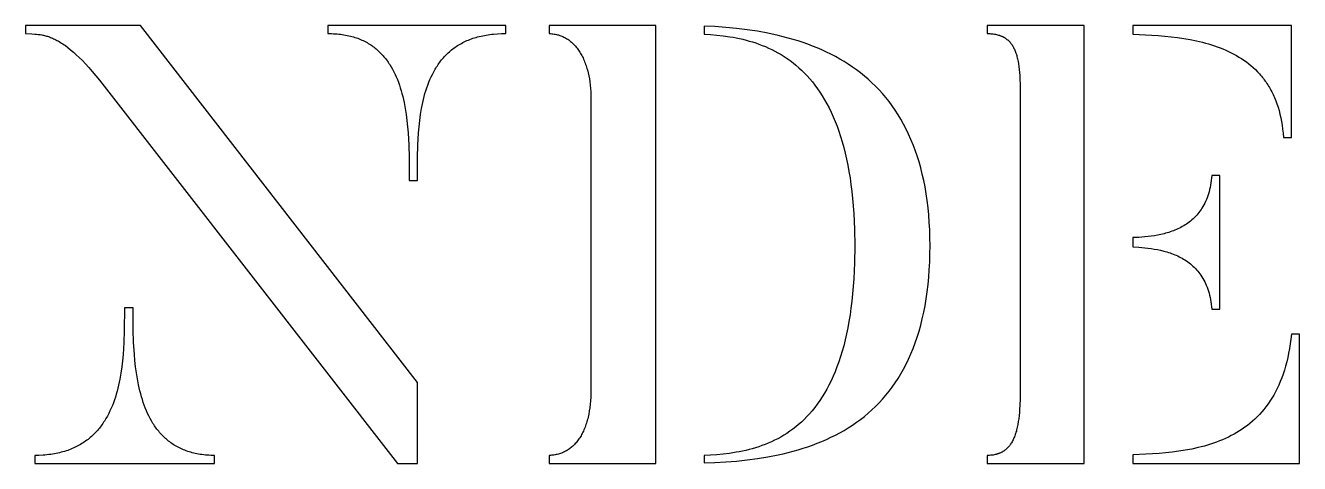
# Model space of a CAD drawing. Header units: millimetres. Extents: x 3735 to 5333, y 3252 to 4770.
# Drawn here: x 5190.45 to 5234.09, y 3468.84 to 3483.84 of the extents above; entities that cross this region are included whole.
import ezdxf

# ---------------------------------------------------------------- set-up
doc = ezdxf.new("R2010")
doc.units = ezdxf.units.MM
doc.layers.add('MASHARAB', color=6, linetype='Continuous', true_color=0xff00ff)

msp = doc.modelspace()

# ---------------------------------------------------------------- linework, layer by layer
at = {"layer": 'MASHARAB'}
for points in [[(5192.99, 3481.97), (5203.196, 3468.845), (5203.878, 3468.845), (5203.878, 3471.615), (5194.397, 3483.845), (5190.455, 3483.845), (5190.455, 3483.568), (5190.667, 3483.557), (5190.778, 3483.551), (5190.835, 3483.546), (5190.893, 3483.54), (5190.953, 3483.532), (5191.014, 3483.522), (5191.045, 3483.516), (5191.076, 3483.509), (5191.108, 3483.501), (5191.141, 3483.493), (5191.174, 3483.484), (5191.207, 3483.474), (5191.241, 3483.463), (5191.276, 3483.451), (5191.311, 3483.438), (5191.346, 3483.424), (5191.382, 3483.408), (5191.419, 3483.392), (5191.456, 3483.374), (5191.494, 3483.356), (5191.532, 3483.335), (5191.572, 3483.314), (5191.611, 3483.291), (5191.652, 3483.267), (5191.693, 3483.241), (5191.735, 3483.213), (5191.777, 3483.184), (5191.821, 3483.154), (5191.91, 3483.087), (5192.001, 3483.014), (5192.097, 3482.933), (5192.195, 3482.844), (5192.297, 3482.747), (5192.403, 3482.641), (5192.513, 3482.526), (5192.626, 3482.402), (5192.743, 3482.268), (5192.865, 3482.124)], [(5206.904, 3483.568), (5206.904, 3483.845), (5200.81, 3483.845), (5200.81, 3483.568), (5200.94, 3483.567), (5201.003, 3483.564), (5201.065, 3483.561), (5201.127, 3483.556), (5201.187, 3483.551), (5201.246, 3483.544), (5201.305, 3483.537), (5201.362, 3483.528), (5201.419, 3483.518), (5201.474, 3483.507), (5201.529, 3483.496), (5201.582, 3483.483), (5201.635, 3483.469), (5201.686, 3483.455), (5201.737, 3483.439), (5201.787, 3483.423), (5201.836, 3483.405), (5201.884, 3483.387), (5201.932, 3483.367), (5201.978, 3483.347), (5202.023, 3483.326), (5202.068, 3483.304), (5202.112, 3483.281), (5202.155, 3483.258), (5202.197, 3483.233), (5202.238, 3483.208), (5202.279, 3483.182), (5202.318, 3483.155), (5202.357, 3483.127), (5202.395, 3483.099), (5202.433, 3483.07), (5202.469, 3483.04), (5202.505, 3483.009), (5202.54, 3482.978), (5202.574, 3482.946), (5202.607, 3482.913), (5202.64, 3482.879), (5202.672, 3482.845), (5202.704, 3482.81), (5202.734, 3482.775), (5202.764, 3482.738), (5202.793, 3482.702), (5202.822, 3482.664), (5202.849, 3482.626), (5202.877, 3482.588), (5202.903, 3482.548), (5202.929, 3482.509), (5202.979, 3482.427), (5203.026, 3482.344), (5203.071, 3482.259), (5203.113, 3482.171), (5203.153, 3482.082), (5203.191, 3481.991), (5203.227, 3481.899), (5203.26, 3481.805), (5203.292, 3481.709), (5203.321, 3481.612), (5203.349, 3481.514), (5203.374, 3481.414), (5203.398, 3481.314), (5203.42, 3481.212), (5203.459, 3481.007), (5203.493, 3480.798), (5203.52, 3480.588), (5203.543, 3480.376), (5203.56, 3480.164), (5203.584, 3479.741), (5203.596, 3479.325), (5203.601, 3478.539), (5203.878, 3478.539), (5203.881, 3479.325), (5203.893, 3479.741), (5203.916, 3480.164), (5203.934, 3480.376), (5203.958, 3480.588), (5203.986, 3480.798), (5204.021, 3481.007), (5204.041, 3481.11), (5204.062, 3481.212), (5204.085, 3481.314), (5204.111, 3481.414), (5204.138, 3481.514), (5204.167, 3481.612), (5204.199, 3481.709), (5204.232, 3481.805), (5204.268, 3481.899), (5204.306, 3481.991), (5204.347, 3482.082), (5204.39, 3482.171), (5204.436, 3482.259), (5204.484, 3482.344), (5204.509, 3482.386), (5204.535, 3482.427), (5204.561, 3482.468), (5204.589, 3482.509), (5204.617, 3482.548), (5204.645, 3482.588), (5204.675, 3482.626), (5204.705, 3482.664), (5204.736, 3482.702), (5204.767, 3482.738), (5204.8, 3482.775), (5204.833, 3482.81), (5204.867, 3482.845), (5204.902, 3482.879), (5204.937, 3482.913), (5204.974, 3482.946), (5205.011, 3482.978), (5205.049, 3483.009), (5205.088, 3483.04), (5205.127, 3483.07), (5205.168, 3483.099), (5205.21, 3483.127), (5205.252, 3483.155), (5205.295, 3483.182), (5205.339, 3483.208), (5205.384, 3483.233), (5205.43, 3483.258), (5205.477, 3483.281), (5205.525, 3483.304), (5205.574, 3483.326), (5205.623, 3483.347), (5205.674, 3483.367), (5205.726, 3483.387), (5205.778, 3483.405), (5205.832, 3483.423), (5205.887, 3483.439), (5205.942, 3483.455), (5205.999, 3483.469), (5206.057, 3483.483), (5206.115, 3483.496), (5206.175, 3483.507), (5206.236, 3483.518), (5206.298, 3483.528), (5206.361, 3483.537), (5206.425, 3483.544), (5206.49, 3483.551), (5206.623, 3483.561), (5206.761, 3483.567)], [(5208.395, 3469.122), (5208.395, 3468.845), (5212.039, 3468.845), (5212.039, 3483.845), (5208.395, 3483.845), (5208.395, 3483.568), (5208.437, 3483.566), (5208.478, 3483.563), (5208.519, 3483.559), (5208.559, 3483.553), (5208.598, 3483.547), (5208.637, 3483.539), (5208.676, 3483.529), (5208.713, 3483.519), (5208.751, 3483.507), (5208.787, 3483.494), (5208.824, 3483.48), (5208.859, 3483.465), (5208.894, 3483.448), (5208.929, 3483.431), (5208.962, 3483.412), (5208.996, 3483.392), (5209.028, 3483.371), (5209.06, 3483.349), (5209.092, 3483.326), (5209.123, 3483.301), (5209.153, 3483.276), (5209.183, 3483.249), (5209.212, 3483.222), (5209.24, 3483.193), (5209.268, 3483.164), (5209.295, 3483.133), (5209.321, 3483.101), (5209.347, 3483.069), (5209.373, 3483.035), (5209.397, 3483.001), (5209.421, 3482.965), (5209.444, 3482.929), (5209.467, 3482.891), (5209.489, 3482.853), (5209.51, 3482.814), (5209.531, 3482.773), (5209.551, 3482.732), (5209.57, 3482.69), (5209.589, 3482.648), (5209.607, 3482.604), (5209.624, 3482.559), (5209.641, 3482.514), (5209.657, 3482.468), (5209.672, 3482.421), (5209.686, 3482.373), (5209.7, 3482.325), (5209.725, 3482.225), (5209.748, 3482.123), (5209.768, 3482.018), (5209.784, 3481.91), (5209.798, 3481.799), (5209.809, 3481.686), (5209.816, 3481.57), (5209.821, 3481.451), (5209.823, 3481.331), (5209.823, 3471.38), (5209.821, 3471.248), (5209.816, 3471.12), (5209.808, 3470.995), (5209.797, 3470.874), (5209.783, 3470.757), (5209.766, 3470.644), (5209.746, 3470.534), (5209.722, 3470.428), (5209.71, 3470.377), (5209.696, 3470.326), (5209.682, 3470.277), (5209.668, 3470.228), (5209.652, 3470.181), (5209.636, 3470.134), (5209.619, 3470.089), (5209.601, 3470.044), (5209.583, 3470), (5209.564, 3469.958), (5209.544, 3469.916), (5209.524, 3469.876), (5209.503, 3469.836), (5209.482, 3469.798), (5209.459, 3469.76), (5209.436, 3469.724), (5209.413, 3469.688), (5209.389, 3469.654), (5209.364, 3469.62), (5209.339, 3469.588), (5209.312, 3469.557), (5209.286, 3469.527), (5209.259, 3469.497), (5209.231, 3469.469), (5209.202, 3469.442), (5209.173, 3469.416), (5209.144, 3469.391), (5209.113, 3469.367), (5209.082, 3469.345), (5209.051, 3469.323), (5209.019, 3469.302), (5208.987, 3469.283), (5208.954, 3469.264), (5208.92, 3469.247), (5208.886, 3469.231), (5208.851, 3469.216), (5208.816, 3469.202), (5208.78, 3469.189), (5208.744, 3469.177), (5208.707, 3469.166), (5208.67, 3469.157), (5208.632, 3469.148), (5208.594, 3469.141), (5208.555, 3469.135), (5208.516, 3469.13), (5208.476, 3469.126), (5208.436, 3469.123)], [(5213.7, 3483.823), (5213.7, 3483.546), (5213.916, 3483.534), (5214.134, 3483.516), (5214.355, 3483.491), (5214.577, 3483.46), (5214.688, 3483.441), (5214.8, 3483.42), (5214.911, 3483.397), (5215.023, 3483.372), (5215.135, 3483.344), (5215.246, 3483.313), (5215.357, 3483.28), (5215.468, 3483.245), (5215.578, 3483.206), (5215.688, 3483.164), (5215.798, 3483.12), (5215.907, 3483.072), (5216.015, 3483.021), (5216.122, 3482.967), (5216.228, 3482.909), (5216.334, 3482.848), (5216.438, 3482.783), (5216.542, 3482.714), (5216.644, 3482.642), (5216.745, 3482.565), (5216.844, 3482.485), (5216.942, 3482.4), (5217.039, 3482.311), (5217.134, 3482.217), (5217.227, 3482.12), (5217.318, 3482.017), (5217.408, 3481.91), (5217.496, 3481.798), (5217.582, 3481.681), (5217.665, 3481.559), (5217.747, 3481.432), (5217.826, 3481.3), (5217.903, 3481.163), (5217.978, 3481.02), (5218.05, 3480.872), (5218.12, 3480.718), (5218.187, 3480.558), (5218.251, 3480.393), (5218.313, 3480.221), (5218.372, 3480.044), (5218.427, 3479.86), (5218.48, 3479.671), (5218.53, 3479.474), (5218.576, 3479.272), (5218.619, 3479.063), (5218.659, 3478.847), (5218.696, 3478.625), (5218.729, 3478.395), (5218.758, 3478.159), (5218.784, 3477.916), (5218.824, 3477.408), (5218.848, 3476.87), (5218.857, 3476.302), (5218.848, 3475.721), (5218.824, 3475.173), (5218.783, 3474.655), (5218.757, 3474.408), (5218.728, 3474.168), (5218.695, 3473.936), (5218.658, 3473.71), (5218.618, 3473.492), (5218.574, 3473.281), (5218.528, 3473.077), (5218.478, 3472.88), (5218.425, 3472.689), (5218.369, 3472.505), (5218.31, 3472.327), (5218.248, 3472.155), (5218.183, 3471.99), (5218.116, 3471.831), (5218.046, 3471.678), (5217.973, 3471.531), (5217.898, 3471.389), (5217.821, 3471.253), (5217.741, 3471.123), (5217.659, 3470.998), (5217.575, 3470.878), (5217.489, 3470.763), (5217.401, 3470.654), (5217.311, 3470.55), (5217.219, 3470.45), (5217.126, 3470.355), (5217.03, 3470.265), (5216.934, 3470.179), (5216.835, 3470.097), (5216.736, 3470.02), (5216.635, 3469.947), (5216.532, 3469.878), (5216.429, 3469.813), (5216.324, 3469.751), (5216.219, 3469.694), (5216.113, 3469.64), (5216.005, 3469.589), (5215.897, 3469.542), (5215.788, 3469.498), (5215.679, 3469.457), (5215.569, 3469.419), (5215.459, 3469.384), (5215.348, 3469.351), (5215.237, 3469.322), (5215.126, 3469.295), (5215.015, 3469.27), (5214.904, 3469.248), (5214.792, 3469.228), (5214.57, 3469.193), (5214.35, 3469.167), (5214.131, 3469.146), (5213.914, 3469.132), (5213.7, 3469.122), (5213.7, 3468.866), (5214.071, 3468.88), (5214.44, 3468.901), (5214.807, 3468.93), (5215.171, 3468.968), (5215.53, 3469.016), (5215.886, 3469.073), (5216.236, 3469.142), (5216.409, 3469.18), (5216.581, 3469.222), (5216.751, 3469.267), (5216.919, 3469.314), (5217.086, 3469.365), (5217.25, 3469.419), (5217.413, 3469.477), (5217.574, 3469.538), (5217.733, 3469.602), (5217.889, 3469.67), (5218.044, 3469.742), (5218.196, 3469.818), (5218.345, 3469.897), (5218.492, 3469.98), (5218.637, 3470.068), (5218.778, 3470.159), (5218.918, 3470.255), (5219.054, 3470.355), (5219.187, 3470.459), (5219.318, 3470.568), (5219.445, 3470.681), (5219.569, 3470.799), (5219.69, 3470.922), (5219.808, 3471.049), (5219.922, 3471.181), (5220.033, 3471.318), (5220.14, 3471.46), (5220.243, 3471.608), (5220.343, 3471.76), (5220.439, 3471.918), (5220.531, 3472.081), (5220.62, 3472.249), (5220.704, 3472.423), (5220.784, 3472.602), (5220.859, 3472.788), (5220.931, 3472.979), (5220.998, 3473.175), (5221.061, 3473.378), (5221.119, 3473.587), (5221.172, 3473.802), (5221.221, 3474.022), (5221.265, 3474.25), (5221.304, 3474.483), (5221.338, 3474.723), (5221.368, 3474.97), (5221.392, 3475.223), (5221.41, 3475.482), (5221.424, 3475.749), (5221.432, 3476.022), (5221.435, 3476.302), (5221.432, 3476.576), (5221.424, 3476.843), (5221.41, 3477.103), (5221.392, 3477.358), (5221.368, 3477.606), (5221.338, 3477.848), (5221.304, 3478.084), (5221.265, 3478.314), (5221.221, 3478.538), (5221.172, 3478.756), (5221.119, 3478.968), (5221.061, 3479.175), (5220.998, 3479.376), (5220.931, 3479.572), (5220.859, 3479.762), (5220.784, 3479.946), (5220.704, 3480.126), (5220.62, 3480.299), (5220.531, 3480.468), (5220.439, 3480.632), (5220.343, 3480.79), (5220.243, 3480.944), (5220.14, 3481.093), (5220.033, 3481.236), (5219.922, 3481.375), (5219.808, 3481.51), (5219.69, 3481.639), (5219.569, 3481.764), (5219.445, 3481.885), (5219.318, 3482.001), (5219.187, 3482.113), (5219.054, 3482.22), (5218.918, 3482.323), (5218.778, 3482.423), (5218.637, 3482.518), (5218.492, 3482.609), (5218.345, 3482.696), (5218.196, 3482.779), (5218.044, 3482.859), (5217.889, 3482.934), (5217.733, 3483.006), (5217.574, 3483.075), (5217.413, 3483.14), (5217.25, 3483.202), (5217.086, 3483.26), (5216.919, 3483.315), (5216.751, 3483.367), (5216.581, 3483.415), (5216.409, 3483.461), (5216.236, 3483.503), (5215.886, 3483.58), (5215.53, 3483.645), (5215.171, 3483.7), (5214.807, 3483.744), (5214.44, 3483.779), (5214.071, 3483.806)], [(5223.395, 3469.122), (5223.395, 3468.845), (5226.719, 3468.845), (5226.719, 3483.845), (5223.395, 3483.845), (5223.395, 3483.568), (5223.438, 3483.567), (5223.481, 3483.566), (5223.522, 3483.563), (5223.562, 3483.56), (5223.601, 3483.555), (5223.64, 3483.55), (5223.677, 3483.543), (5223.713, 3483.536), (5223.748, 3483.527), (5223.782, 3483.518), (5223.799, 3483.513), (5223.815, 3483.508), (5223.831, 3483.502), (5223.847, 3483.496), (5223.863, 3483.49), (5223.879, 3483.484), (5223.894, 3483.477), (5223.909, 3483.47), (5223.924, 3483.463), (5223.939, 3483.456), (5223.953, 3483.448), (5223.967, 3483.441), (5223.981, 3483.433), (5223.995, 3483.424), (5224.008, 3483.416), (5224.021, 3483.407), (5224.035, 3483.398), (5224.047, 3483.389), (5224.06, 3483.379), (5224.072, 3483.369), (5224.085, 3483.359), (5224.097, 3483.349), (5224.108, 3483.339), (5224.12, 3483.328), (5224.131, 3483.317), (5224.143, 3483.306), (5224.154, 3483.294), (5224.164, 3483.282), (5224.175, 3483.27), (5224.185, 3483.258), (5224.196, 3483.246), (5224.206, 3483.233), (5224.215, 3483.22), (5224.225, 3483.207), (5224.234, 3483.194), (5224.244, 3483.18), (5224.262, 3483.152), (5224.279, 3483.123), (5224.295, 3483.093), (5224.311, 3483.062), (5224.326, 3483.03), (5224.341, 3482.997), (5224.355, 3482.963), (5224.368, 3482.928), (5224.38, 3482.892), (5224.392, 3482.856), (5224.404, 3482.818), (5224.414, 3482.779), (5224.424, 3482.74), (5224.434, 3482.699), (5224.451, 3482.615), (5224.467, 3482.527), (5224.48, 3482.435), (5224.491, 3482.34), (5224.5, 3482.24), (5224.508, 3482.137), (5224.514, 3482.03), (5224.522, 3481.805), (5224.524, 3481.565), (5224.524, 3471.338), (5224.522, 3471.074), (5224.513, 3470.826), (5224.506, 3470.709), (5224.497, 3470.595), (5224.486, 3470.486), (5224.474, 3470.38), (5224.459, 3470.279), (5224.443, 3470.182), (5224.424, 3470.089), (5224.403, 3470), (5224.392, 3469.957), (5224.38, 3469.915), (5224.367, 3469.874), (5224.354, 3469.835), (5224.34, 3469.796), (5224.326, 3469.758), (5224.311, 3469.722), (5224.295, 3469.686), (5224.279, 3469.652), (5224.262, 3469.619), (5224.244, 3469.586), (5224.226, 3469.555), (5224.207, 3469.525), (5224.187, 3469.496), (5224.177, 3469.482), (5224.167, 3469.468), (5224.156, 3469.454), (5224.146, 3469.441), (5224.135, 3469.428), (5224.124, 3469.415), (5224.113, 3469.402), (5224.101, 3469.39), (5224.09, 3469.378), (5224.078, 3469.367), (5224.066, 3469.355), (5224.054, 3469.344), (5224.041, 3469.333), (5224.029, 3469.322), (5224.016, 3469.312), (5224.003, 3469.302), (5223.99, 3469.292), (5223.976, 3469.283), (5223.963, 3469.273), (5223.949, 3469.264), (5223.935, 3469.256), (5223.921, 3469.247), (5223.907, 3469.239), (5223.892, 3469.231), (5223.877, 3469.223), (5223.862, 3469.216), (5223.847, 3469.209), (5223.832, 3469.202), (5223.816, 3469.196), (5223.8, 3469.189), (5223.784, 3469.183), (5223.768, 3469.178), (5223.751, 3469.172), (5223.735, 3469.167), (5223.718, 3469.162), (5223.701, 3469.158), (5223.683, 3469.153), (5223.666, 3469.149), (5223.63, 3469.142), (5223.593, 3469.136), (5223.555, 3469.131), (5223.517, 3469.127), (5223.477, 3469.124), (5223.437, 3469.122)], [(5233.537, 3480.01), (5233.814, 3480.01), (5233.814, 3483.845), (5228.381, 3483.845), (5228.381, 3483.546), (5228.816, 3483.53), (5229.255, 3483.503), (5229.475, 3483.484), (5229.695, 3483.461), (5229.913, 3483.434), (5230.13, 3483.401), (5230.345, 3483.364), (5230.558, 3483.32), (5230.767, 3483.27), (5230.871, 3483.243), (5230.973, 3483.214), (5231.074, 3483.183), (5231.175, 3483.15), (5231.274, 3483.116), (5231.372, 3483.079), (5231.468, 3483.041), (5231.564, 3483), (5231.658, 3482.957), (5231.75, 3482.913), (5231.841, 3482.866), (5231.93, 3482.816), (5232.018, 3482.765), (5232.104, 3482.711), (5232.188, 3482.654), (5232.27, 3482.595), (5232.35, 3482.534), (5232.428, 3482.469), (5232.504, 3482.403), (5232.578, 3482.333), (5232.65, 3482.261), (5232.685, 3482.224), (5232.72, 3482.186), (5232.754, 3482.147), (5232.787, 3482.108), (5232.82, 3482.068), (5232.852, 3482.027), (5232.883, 3481.986), (5232.914, 3481.943), (5232.945, 3481.9), (5232.974, 3481.857), (5233.003, 3481.812), (5233.031, 3481.767), (5233.059, 3481.72), (5233.086, 3481.674), (5233.112, 3481.626), (5233.138, 3481.577), (5233.163, 3481.528), (5233.187, 3481.478), (5233.211, 3481.427), (5233.234, 3481.375), (5233.277, 3481.269), (5233.317, 3481.159), (5233.355, 3481.046), (5233.389, 3480.929), (5233.42, 3480.809), (5233.448, 3480.685), (5233.473, 3480.558), (5233.494, 3480.426), (5233.512, 3480.291), (5233.526, 3480.152)], [(5231.087, 3474.129), (5231.364, 3474.129), (5231.364, 3478.71), (5231.087, 3478.71), (5231.079, 3478.623), (5231.069, 3478.539), (5231.057, 3478.457), (5231.044, 3478.377), (5231.028, 3478.3), (5231.011, 3478.225), (5230.992, 3478.152), (5230.971, 3478.082), (5230.949, 3478.013), (5230.925, 3477.947), (5230.9, 3477.883), (5230.873, 3477.821), (5230.845, 3477.76), (5230.815, 3477.702), (5230.784, 3477.646), (5230.751, 3477.592), (5230.717, 3477.54), (5230.682, 3477.489), (5230.645, 3477.44), (5230.608, 3477.393), (5230.569, 3477.348), (5230.529, 3477.305), (5230.488, 3477.263), (5230.446, 3477.223), (5230.403, 3477.184), (5230.359, 3477.148), (5230.314, 3477.112), (5230.268, 3477.078), (5230.222, 3477.046), (5230.174, 3477.015), (5230.126, 3476.985), (5230.077, 3476.957), (5230.028, 3476.931), (5229.978, 3476.905), (5229.927, 3476.881), (5229.876, 3476.858), (5229.824, 3476.836), (5229.772, 3476.815), (5229.719, 3476.796), (5229.666, 3476.778), (5229.612, 3476.76), (5229.559, 3476.744), (5229.505, 3476.729), (5229.451, 3476.715), (5229.342, 3476.689), (5229.232, 3476.666), (5229.123, 3476.647), (5229.013, 3476.631), (5228.905, 3476.617), (5228.797, 3476.606), (5228.585, 3476.589), (5228.381, 3476.579), (5228.381, 3476.26), (5228.582, 3476.249), (5228.791, 3476.232), (5228.898, 3476.22), (5229.006, 3476.206), (5229.114, 3476.189), (5229.223, 3476.169), (5229.332, 3476.146), (5229.441, 3476.12), (5229.495, 3476.105), (5229.549, 3476.09), (5229.603, 3476.073), (5229.657, 3476.055), (5229.71, 3476.037), (5229.763, 3476.017), (5229.815, 3475.996), (5229.867, 3475.974), (5229.918, 3475.951), (5229.969, 3475.926), (5230.02, 3475.9), (5230.069, 3475.873), (5230.119, 3475.845), (5230.167, 3475.815), (5230.215, 3475.784), (5230.262, 3475.752), (5230.308, 3475.718), (5230.353, 3475.682), (5230.397, 3475.645), (5230.44, 3475.606), (5230.483, 3475.566), (5230.524, 3475.524), (5230.564, 3475.481), (5230.603, 3475.436), (5230.641, 3475.389), (5230.678, 3475.34), (5230.714, 3475.29), (5230.748, 3475.238), (5230.781, 3475.184), (5230.812, 3475.128), (5230.843, 3475.07), (5230.871, 3475.01), (5230.898, 3474.948), (5230.924, 3474.885), (5230.948, 3474.819), (5230.971, 3474.751), (5230.991, 3474.681), (5231.01, 3474.609), (5231.028, 3474.534), (5231.043, 3474.458), (5231.057, 3474.379), (5231.069, 3474.298), (5231.079, 3474.215)], [(5194.141, 3474.171), (5193.843, 3474.171), (5193.837, 3473.404), (5193.824, 3472.993), (5193.813, 3472.784), (5193.798, 3472.573), (5193.778, 3472.362), (5193.753, 3472.151), (5193.723, 3471.94), (5193.686, 3471.731), (5193.666, 3471.627), (5193.643, 3471.524), (5193.619, 3471.422), (5193.592, 3471.321), (5193.564, 3471.221), (5193.534, 3471.122), (5193.502, 3471.024), (5193.467, 3470.928), (5193.43, 3470.832), (5193.391, 3470.739), (5193.349, 3470.647), (5193.305, 3470.556), (5193.259, 3470.468), (5193.209, 3470.381), (5193.158, 3470.296), (5193.131, 3470.255), (5193.103, 3470.214), (5193.074, 3470.173), (5193.045, 3470.134), (5193.015, 3470.094), (5192.985, 3470.056), (5192.954, 3470.017), (5192.921, 3469.98), (5192.889, 3469.943), (5192.855, 3469.907), (5192.821, 3469.871), (5192.785, 3469.836), (5192.749, 3469.802), (5192.713, 3469.768), (5192.675, 3469.735), (5192.637, 3469.703), (5192.597, 3469.672), (5192.557, 3469.641), (5192.516, 3469.611), (5192.474, 3469.582), (5192.432, 3469.554), (5192.388, 3469.526), (5192.344, 3469.499), (5192.298, 3469.473), (5192.252, 3469.448), (5192.205, 3469.423), (5192.157, 3469.4), (5192.108, 3469.377), (5192.058, 3469.355), (5192.007, 3469.335), (5191.955, 3469.315), (5191.902, 3469.295), (5191.848, 3469.277), (5191.793, 3469.26), (5191.737, 3469.244), (5191.681, 3469.228), (5191.623, 3469.214), (5191.564, 3469.201), (5191.504, 3469.188), (5191.443, 3469.177), (5191.381, 3469.167), (5191.318, 3469.157), (5191.254, 3469.149), (5191.189, 3469.142), (5191.122, 3469.136), (5191.055, 3469.131), (5190.917, 3469.124), (5190.774, 3469.122), (5190.774, 3468.845), (5196.932, 3468.845), (5196.932, 3469.122), (5196.867, 3469.122), (5196.803, 3469.124), (5196.74, 3469.127), (5196.678, 3469.131), (5196.618, 3469.136), (5196.558, 3469.142), (5196.499, 3469.149), (5196.441, 3469.158), (5196.384, 3469.167), (5196.328, 3469.177), (5196.272, 3469.189), (5196.218, 3469.201), (5196.165, 3469.215), (5196.113, 3469.229), (5196.061, 3469.245), (5196.011, 3469.261), (5195.961, 3469.278), (5195.912, 3469.297), (5195.864, 3469.316), (5195.817, 3469.336), (5195.771, 3469.357), (5195.726, 3469.379), (5195.682, 3469.402), (5195.638, 3469.425), (5195.595, 3469.45), (5195.553, 3469.475), (5195.512, 3469.501), (5195.472, 3469.528), (5195.432, 3469.556), (5195.394, 3469.585), (5195.356, 3469.614), (5195.318, 3469.644), (5195.282, 3469.675), (5195.246, 3469.707), (5195.211, 3469.739), (5195.177, 3469.772), (5195.144, 3469.806), (5195.111, 3469.84), (5195.079, 3469.875), (5195.048, 3469.911), (5195.017, 3469.947), (5194.987, 3469.984), (5194.958, 3470.022), (5194.93, 3470.06), (5194.902, 3470.099), (5194.875, 3470.139), (5194.848, 3470.179), (5194.822, 3470.22), (5194.772, 3470.302), (5194.725, 3470.387), (5194.68, 3470.474), (5194.638, 3470.563), (5194.597, 3470.654), (5194.559, 3470.746), (5194.523, 3470.84), (5194.49, 3470.936), (5194.458, 3471.032), (5194.428, 3471.13), (5194.401, 3471.23), (5194.375, 3471.33), (5194.35, 3471.431), (5194.328, 3471.534), (5194.288, 3471.74), (5194.254, 3471.949), (5194.226, 3472.16), (5194.203, 3472.371), (5194.184, 3472.582), (5194.159, 3473.001), (5194.146, 3473.41)], [(5228.381, 3469.143), (5228.381, 3468.845), (5234.091, 3468.845), (5234.091, 3473.277), (5233.814, 3473.277), (5233.795, 3473.106), (5233.773, 3472.941), (5233.748, 3472.78), (5233.719, 3472.623), (5233.688, 3472.472), (5233.653, 3472.325), (5233.615, 3472.182), (5233.574, 3472.043), (5233.53, 3471.909), (5233.483, 3471.779), (5233.433, 3471.653), (5233.381, 3471.532), (5233.326, 3471.414), (5233.268, 3471.3), (5233.208, 3471.191), (5233.145, 3471.085), (5233.08, 3470.982), (5233.012, 3470.884), (5232.942, 3470.789), (5232.87, 3470.697), (5232.795, 3470.609), (5232.719, 3470.525), (5232.64, 3470.444), (5232.559, 3470.366), (5232.477, 3470.291), (5232.392, 3470.219), (5232.306, 3470.151), (5232.218, 3470.085), (5232.128, 3470.023), (5232.036, 3469.963), (5231.943, 3469.906), (5231.849, 3469.852), (5231.752, 3469.8), (5231.655, 3469.751), (5231.556, 3469.704), (5231.456, 3469.66), (5231.355, 3469.619), (5231.252, 3469.579), (5231.148, 3469.542), (5231.044, 3469.507), (5230.938, 3469.474), (5230.832, 3469.443), (5230.724, 3469.415), (5230.616, 3469.388), (5230.398, 3469.339), (5230.177, 3469.298), (5229.954, 3469.262), (5229.729, 3469.232), (5229.504, 3469.208), (5229.279, 3469.188), (5228.828, 3469.16)]]:
    msp.add_lwpolyline(points, close=True, dxfattribs=at)

doc.saveas('drawing.dxf')
